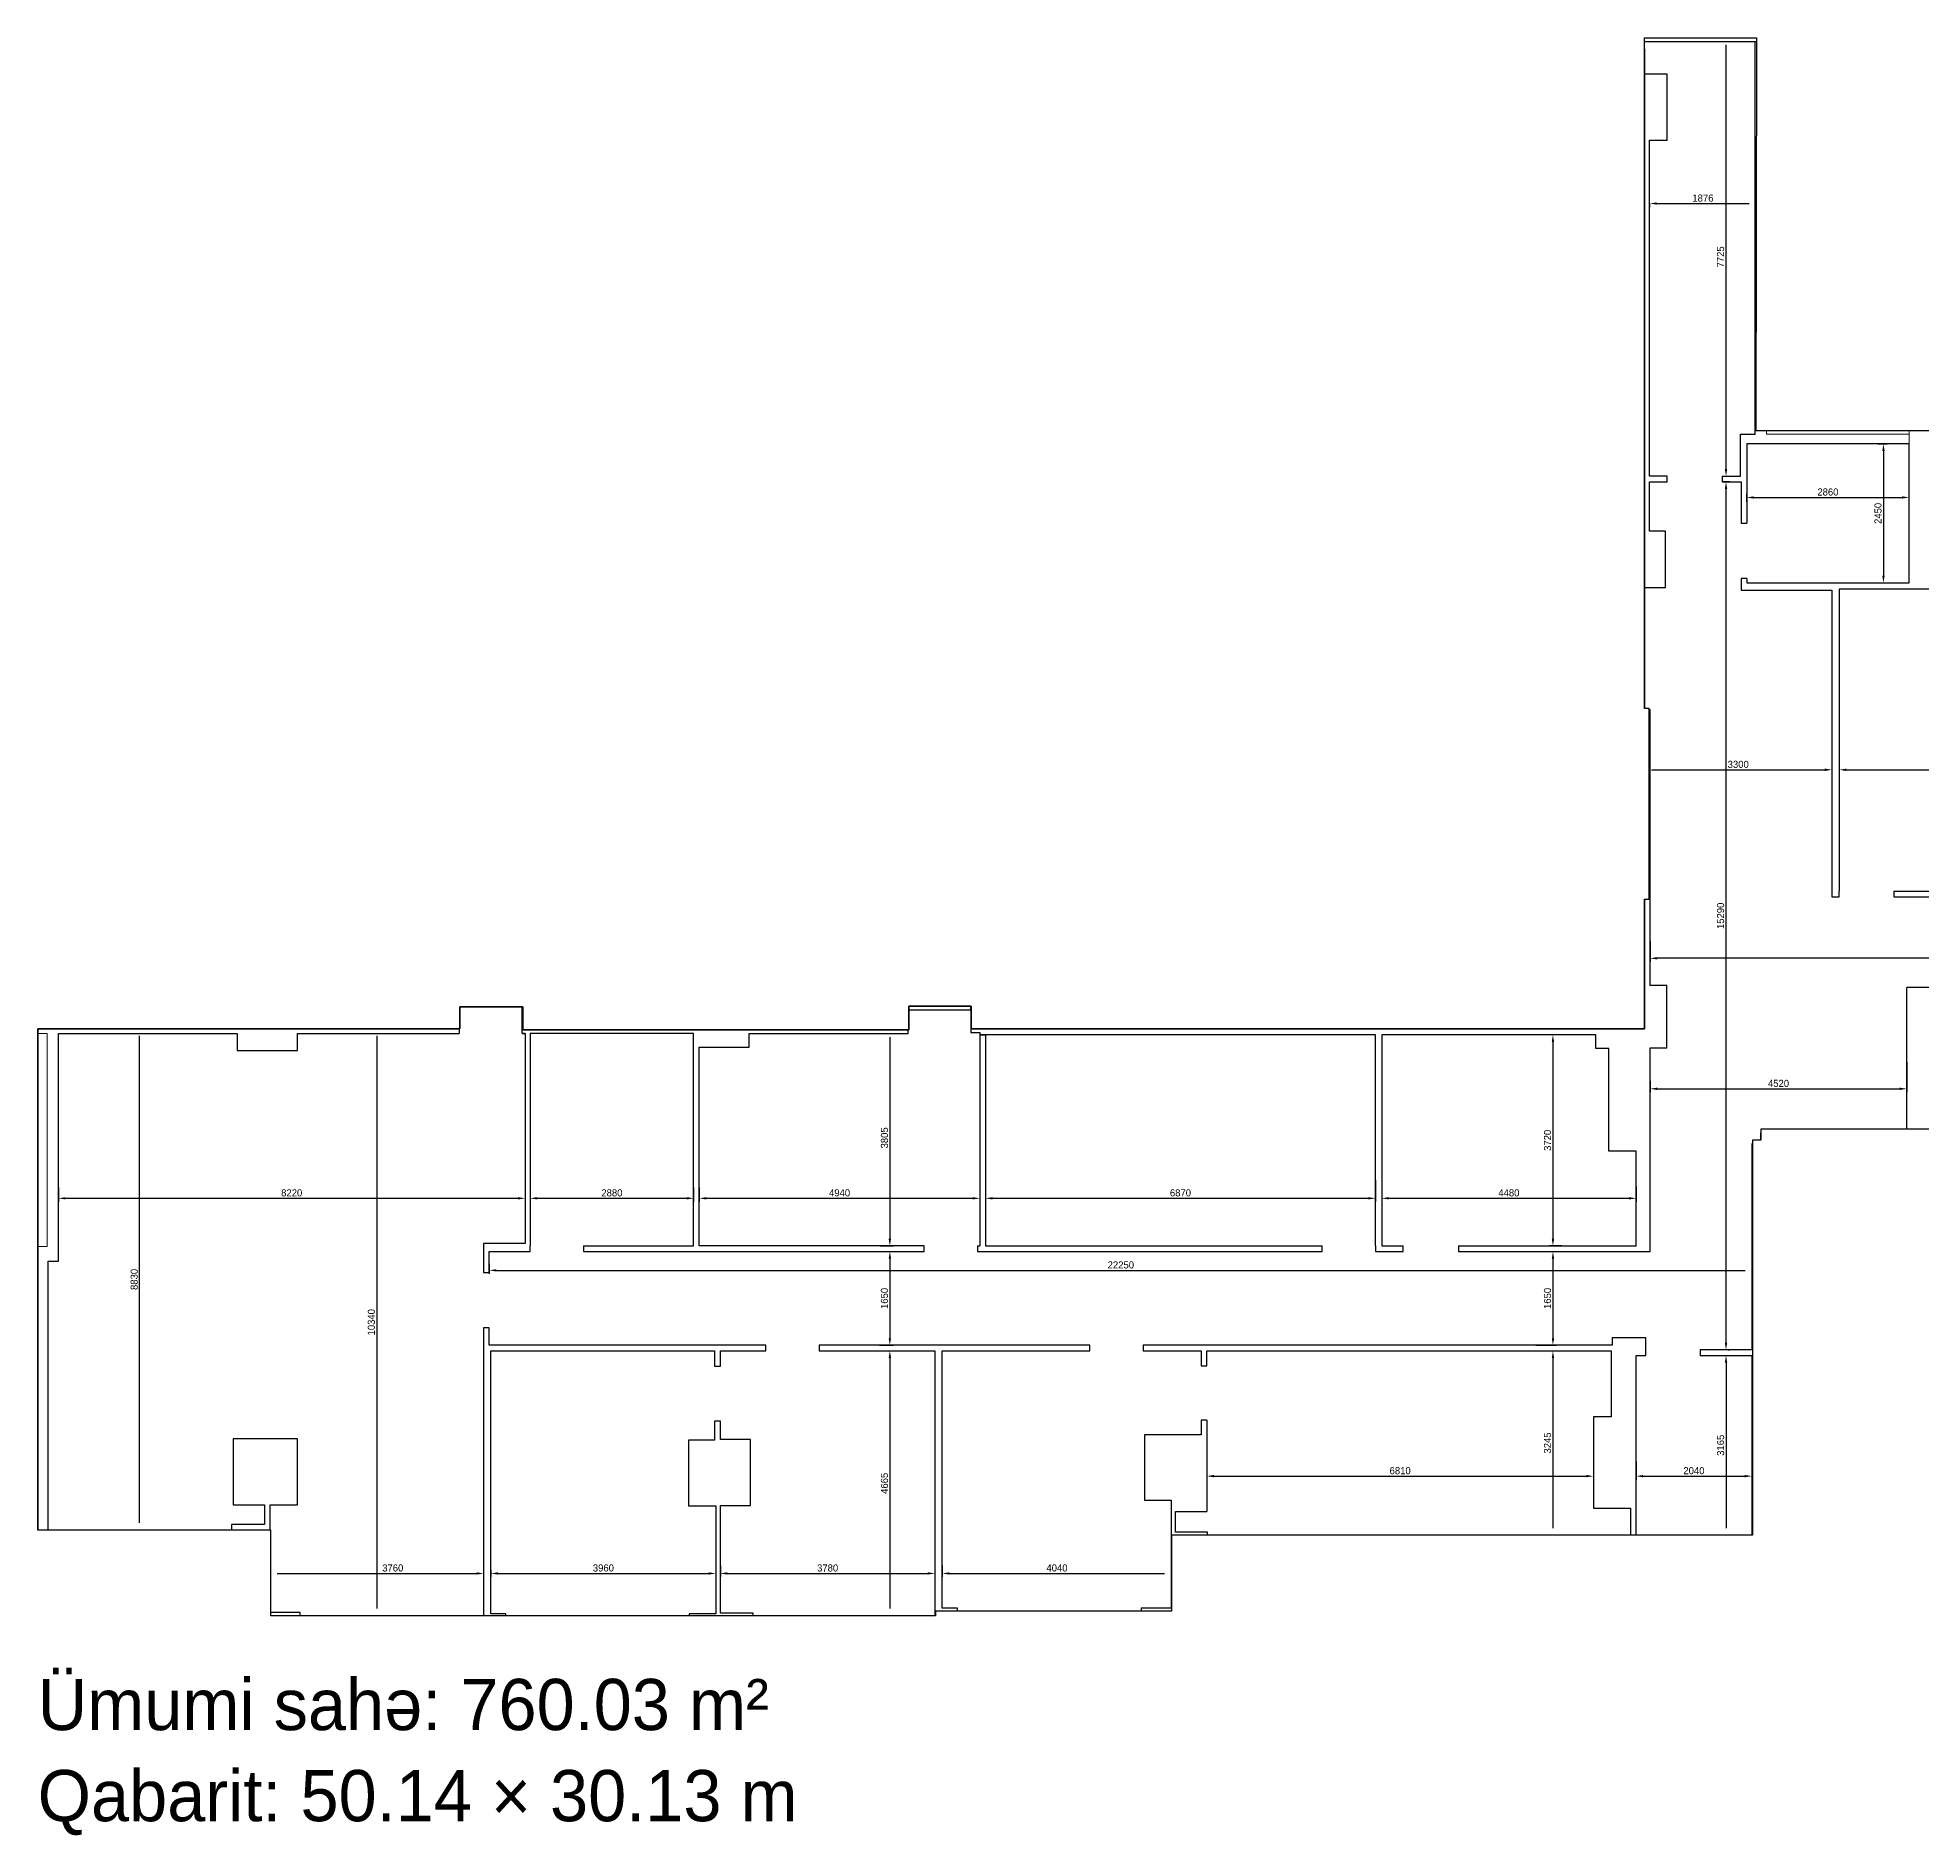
# Model space of a CAD drawing. Header units: millimetres. Extents: x 1201465 to 1251610, y -102447 to -68864.
# Drawn here: x 1201465 to 1234663, y -102447 to -70779 of the extents above; entities that cross this region are included whole.
import ezdxf

# ---------------------------------------------------------------- set-up
doc = ezdxf.new("R2010")
doc.units = ezdxf.units.MM
doc.layers.add('OFFICE_BOUNDARY', color=3, linetype='Continuous')

msp = doc.modelspace()

# ---------------------------------------------------------------- linework, layer by layer
at = {"color": 18, "lineweight": 30, "true_color": 0x000000}
for p, q in [((1229770, -82594), (1229770, -70779)), ((1229770, -70779), (1231740, -70779)), ((1231740, -70779), (1231730, -77699)), ((1231730, -77699), (1234950, -77699)), ((1229770, -88239), (1229770, -85954)), ((1208900, -88239), (1208900, -87849)), ((1208900, -87849), (1210010, -87849)), ((1210010, -87849), (1210010, -88259)), ((1216810, -88259), (1216810, -87839)), ((1216810, -87839), (1217910, -87839)), ((1217910, -87839), (1217910, -88239)), ((1201465, -88239), (1201465, -97069)), ((1201465, -97069), (1201465, -88239)), ((1201465, -88239), (1208900, -88239)), ((1210010, -88259), (1216810, -88259)), ((1217910, -88239), (1229770, -88239)), ((1231820, -90199), (1231670, -90199)), ((1231670, -90199), (1231670, -93829)), ((1234950, -90009), (1231820, -90009)), ((1231820, -90009), (1231820, -90199)), ((1231670, -93829), (1231670, -97159)), ((1205570, -97069), (1201465, -97069)), ((1205570, -98579), (1205570, -97069)), ((1231670, -97159), (1221440, -97159)), ((1221440, -97159), (1221440, -98499)), ((1217280, -98579), (1205570, -98579)), ((1221440, -98499), (1217280, -98499)), ((1217280, -98499), (1217280, -98579))]:
    msp.add_line(p, q, dxfattribs=at)
for p, q in [((1229770, -70844), (1231730, -70844)), ((1230170, -71424), (1229770, -71424)), ((1230170, -72584), (1230170, -71424)), ((1229860, -78504), (1229860, -72584)), ((1229860, -72584), (1230170, -72584)), ((1230170, -78504), (1229860, -78504)), ((1229860, -79474), (1229860, -78604)), ((1229860, -78604), (1230170, -78604)), ((1230170, -78604), (1230170, -78504)), ((1230140, -79474), (1229860, -79474)), ((1230140, -80464), (1230140, -79474)), ((1229770, -80464), (1230140, -80464)), ((1229850, -82614), (1229870, -82614)), ((1234390, -90009), (1234390, -87514)), ((1210000, -87954), (1210000, -87849)), ((1210000, -88324), (1210000, -87954)), ((1216810, -87904), (1217900, -87904)), ((1216810, -87904), (1217900, -87904)), ((1217900, -87904), (1217900, -87839)), ((1217900, -87904), (1217900, -88304)), ((1208890, -88239), (1208890, -88324)), ((1216800, -88324), (1216800, -88259)), ((1217900, -88304), (1218060, -88304)), ((1218060, -88304), (1218060, -92064)), ((1201830, -92334), (1201830, -88324)), ((1201830, -88324), (1204980, -88324)), ((1204980, -88324), (1204980, -88624)), ((1210000, -88324), (1210050, -88324)), ((1210050, -88324), (1210000, -88324)), ((1213120, -92064), (1213120, -88564)), ((1213120, -88564), (1214000, -88564)), ((1214000, -88564), (1214000, -88324)), ((1214000, -88324), (1216800, -88324)), ((1231670, -90264), (1231660, -90264)), ((1231660, -90264), (1231660, -93894)), ((1231820, -90074), (1231810, -90074)), ((1231810, -90074), (1231810, -90199)), ((1217080, -92064), (1213120, -92064)), ((1201650, -97069), (1201650, -92334)), ((1201650, -92334), (1201830, -92334)), ((1209320, -93504), (1209320, -98579)), ((1209450, -98544), (1209450, -93914)), ((1209450, -93914), (1213390, -93914)), ((1213390, -93914), (1213390, -94184)), ((1215230, -93914), (1217270, -93914)), ((1217270, -93914), (1217270, -98579)), ((1217400, -98444), (1217400, -93914)), ((1217400, -93914), (1220000, -93914)), ((1222060, -94174), (1222060, -93914)), ((1222060, -93914), (1229180, -93914)), ((1229180, -93914), (1229180, -95074)), ((1231660, -93894), (1230750, -93894)), ((1230750, -93894), (1230750, -93994)), ((1229620, -97159), (1229620, -93994)), ((1229620, -93994), (1229790, -93994)), ((1230750, -93994), (1231660, -93994)), ((1231660, -93994), (1231660, -97159)), ((1213490, -95154), (1213390, -95154)), ((1213390, -95154), (1213390, -95484)), ((1213490, -95474), (1213490, -95154)), ((1222060, -95134), (1221960, -95134)), ((1221960, -95134), (1221960, -95394)), ((1229180, -95074), (1228870, -95074)), ((1228870, -95074), (1228870, -96684)), ((1206040, -95464), (1204910, -95464)), ((1204910, -95464), (1204910, -96624)), ((1206040, -96624), (1206040, -95464)), ((1213390, -95484), (1212930, -95484)), ((1212930, -95484), (1212930, -96644)), ((1214020, -95474), (1213490, -95474)), ((1214020, -96634), (1214020, -95474)), ((1221960, -95394), (1220960, -95394)), ((1220960, -95394), (1220960, -96544)), ((1220960, -96544), (1221430, -96544)), ((1221430, -96544), (1221430, -98444)), ((1204910, -96624), (1205460, -96624)), ((1205460, -96624), (1205460, -96974)), ((1205560, -97069), (1205560, -96624)), ((1205560, -96624), (1206040, -96624)), ((1212930, -96644), (1213410, -96644)), ((1213410, -96644), (1213410, -98544)), ((1213490, -98534), (1213490, -96634)), ((1213490, -96634), (1214020, -96634)), ((1221510, -97104), (1221510, -96744)), ((1221510, -96744), (1222060, -96744)), ((1228870, -96684), (1229520, -96684)), ((1229520, -96684), (1229520, -97159)), ((1205460, -96974), (1204880, -96974)), ((1204880, -96974), (1204880, -97069)), ((1222070, -97104), (1221510, -97104)), ((1222070, -97159), (1222070, -97104)), ((1206090, -98524), (1205570, -98524)), ((1206090, -98579), (1206090, -98524)), ((1209710, -98544), (1209450, -98544)), ((1209710, -98579), (1209710, -98544)), ((1213410, -98544), (1212940, -98544)), ((1212940, -98544), (1212940, -98579)), ((1214070, -98534), (1213490, -98534)), ((1214070, -98579), (1214070, -98534)), ((1217670, -98444), (1217400, -98444)), ((1217670, -98499), (1217670, -98444)), ((1221430, -98444), (1220900, -98444)), ((1220900, -98444), (1220900, -98499))]:
    msp.add_line(p, q)
at = {"color": 1, "lineweight": 30}
for p, q in [((1229770, -70974), (1229770, -82594)), ((1229770, -85954), (1229770, -88239)), ((1210010, -87849), (1208900, -87849)), ((1208900, -87849), (1208900, -88239)), ((1210010, -88259), (1210010, -87849)), ((1217910, -87839), (1216810, -87839)), ((1216810, -87839), (1216810, -88259)), ((1217910, -88239), (1217910, -87839)), ((1208900, -88239), (1201465, -88239)), ((1216810, -88259), (1210010, -88259)), ((1229770, -88239), (1217910, -88239))]:
    msp.add_line(p, q, dxfattribs=at)
at = {"color": 0, "lineweight": -2}
for p, q in [((1231171, -70779), (1231268, -70779)), ((1203486, -88239), (1203198, -88239)), ((1207434, -88239), (1207376, -88239)), ((1216308, -88259), (1216538, -88259)), ((1231670, -92509), (1231670, -92431)), ((1221440, -97860), (1221440, -97896))]:
    msp.add_line(p, q, dxfattribs=at)
at = {"color": 0, "lineweight": -2, "transparency": 16777216}
for p, q in [((1231205, -78379), (1231205, -70904)), ((1229860, -73710), (1229860, -73762)), ((1229985, -73700), (1231611, -73700)), ((1233877, -77934), (1234041, -77934)), ((1233979, -78059), (1233979, -80259)), ((1231274, -78604), (1231143, -78604)), ((1231171, -78504), (1231268, -78504)), ((1231205, -93769), (1231205, -78729)), ((1231570, -78953), (1231570, -78816)), ((1231695, -78878), (1234305, -78878)), ((1234430, -78865), (1234430, -78816)), ((1233877, -80384), (1234041, -80384)), ((1233200, -83185), (1233200, -83738)), ((1233070, -83639), (1233070, -83738)), ((1229895, -83676), (1232945, -83676)), ((1233325, -83676), (1237365, -83676)), ((1229870, -86694), (1229870, -87060)), ((1245695, -86997), (1229995, -86997)), ((1203260, -96944), (1203260, -88364)), ((1207438, -88364), (1207438, -98454)), ((1216476, -88384), (1216476, -91939)), ((1228178, -88344), (1228094, -88344)), ((1228156, -88469), (1228156, -91939)), ((1234390, -88825), (1234390, -89358)), ((1201465, -89104), (1201465, -89561)), ((1229870, -89155), (1229870, -89358)), ((1229995, -89296), (1234265, -89296)), ((1218160, -90904), (1218160, -91288)), ((1225030, -90904), (1225030, -91288)), ((1201830, -91034), (1201830, -91288)), ((1201955, -91225), (1209925, -91225)), ((1210050, -91034), (1210050, -91288)), ((1210140, -91034), (1210140, -91288)), ((1210265, -91225), (1212895, -91225)), ((1213020, -91034), (1213020, -91288)), ((1213120, -91035), (1213120, -91288)), ((1213245, -91225), (1217935, -91225)), ((1218060, -91035), (1218060, -91288)), ((1218285, -91225), (1224905, -91225)), ((1225140, -91019), (1225140, -91288)), ((1225265, -91225), (1229495, -91225)), ((1229620, -91019), (1229620, -91288)), ((1216295, -92164), (1216538, -92164)), ((1216308, -92064), (1216538, -92064)), ((1216476, -92289), (1216476, -93689)), ((1227934, -92164), (1228219, -92164)), ((1228312, -92064), (1228094, -92064)), ((1228156, -92289), (1228156, -93689)), ((1209420, -92380), (1209420, -92556)), ((1209545, -92494), (1231545, -92494)), ((1216281, -93914), (1216538, -93914)), ((1216295, -93814), (1216538, -93814)), ((1227855, -93814), (1228219, -93814)), ((1227855, -93914), (1228219, -93914)), ((1231236, -93894), (1231268, -93894)), ((1216476, -94039), (1216476, -98454)), ((1228156, -94039), (1228156, -97034)), ((1231205, -94119), (1231205, -97034)), ((1231236, -93994), (1231268, -93994)), ((1229620, -95859), (1229620, -96182)), ((1231660, -95859), (1231660, -96182)), ((1222060, -95970), (1222060, -96182)), ((1222185, -96120), (1228745, -96120)), ((1228870, -95970), (1228870, -96182)), ((1229745, -96120), (1231535, -96120)), ((1205685, -97834), (1209195, -97834)), ((1209320, -97605), (1209320, -97896)), ((1209450, -97770), (1209450, -97896)), ((1209575, -97834), (1213285, -97834)), ((1213410, -97851), (1213410, -97896)), ((1213490, -97701), (1213490, -97896)), ((1213615, -97834), (1217145, -97834)), ((1217270, -97701), (1217270, -97896)), ((1217400, -97694), (1217400, -97896)), ((1217525, -97834), (1221315, -97834))]:
    msp.add_line(p, q, dxfattribs=at)
at = {"color": 5, "lineweight": 5}
for p, q in [((1231920, -77699), (1231920, -77766)), ((1231920, -77766), (1234430, -77766))]:
    msp.add_line(p, q, dxfattribs=at)
at = {"color": 18, "lineweight": 5, "true_color": 0x000000}
msp.add_line((1234430, -77934), (1234430, -77699), dxfattribs=at)
at = {"lineweight": 5}
for p, q in [((1201630, -88324), (1201465, -88324)), ((1201630, -92074), (1201630, -88324)), ((1201465, -92074), (1201630, -92074))]:
    msp.add_line(p, q, dxfattribs=at)
for points in [[(1231140, -78504), (1231460, -78504), (1231460, -77764), (1231720, -77764), (1231720, -70844)], [(1231570, -80304), (1231570, -80384), (1234430, -80384), (1234430, -77934), (1231570, -77934), (1231570, -79334)], [(1231140, -78504), (1231140, -78604), (1231470, -78604), (1231470, -79334), (1231570, -79334)], [(1231570, -80304), (1231470, -80304), (1231470, -80514), (1233070, -80514), (1233070, -85914), (1233200, -85914), (1233200, -85814)], [(1234160, -85814), (1237490, -85814), (1237490, -80494), (1233200, -80494), (1233200, -85814)], [(1229870, -92164), (1229870, -88574), (1230160, -88574), (1230160, -87474), (1229870, -87474), (1229870, -82614)], [(1234160, -85814), (1234160, -85914), (1242720, -85914), (1242720, -85814)], [(1234940, -87614), (1234940, -87514), (1234390, -87514)], [(1204980, -88624), (1206040, -88624), (1206040, -88324), (1208890, -88324)], [(1210050, -88324), (1210050, -92024), (1209320, -92024), (1209320, -92534)], [(1211080, -92064), (1213020, -92064), (1213020, -88324), (1210140, -88324), (1210140, -92064)], [(1225030, -92064), (1225030, -88344), (1218060, -88344), (1218160, -88344), (1218160, -92064), (1224090, -92064)], [(1226490, -92064), (1229620, -92064), (1229620, -90394), (1229140, -90394), (1229140, -88584), (1228910, -88584), (1228910, -88344), (1225140, -88344), (1225140, -92064), (1225520, -92064)], [(1209320, -92534), (1209420, -92534), (1209420, -92164), (1210140, -92164), (1210140, -92064)], [(1211080, -92064), (1211080, -92164), (1217080, -92164), (1217080, -92064)], [(1218020, -92064), (1218020, -92164)], [(1218020, -92164), (1224090, -92164), (1224090, -92064)], [(1218020, -92064), (1218060, -92064)], [(1225030, -92064), (1225030, -92164), (1225520, -92164), (1225520, -92064)], [(1226490, -92064), (1226490, -92164), (1229870, -92164)], [(1209420, -93814), (1209420, -93504), (1209320, -93504)], [(1214290, -93814), (1209420, -93814)], [(1213390, -94184), (1213490, -94184), (1213490, -93914), (1214290, -93914)], [(1214290, -93914), (1214290, -93814)], [(1220000, -93914), (1220000, -93814), (1215230, -93814), (1215230, -93914)], [(1229790, -93994), (1229790, -93894), (1229790, -93684), (1229200, -93684), (1229200, -93814), (1220940, -93814), (1220940, -93914)], [(1220940, -93914), (1221960, -93914), (1221960, -94174), (1222060, -94174)], [(1222060, -95134), (1222060, -96744)]]:
    msp.add_lwpolyline(points)
at = {"color": 0, "transparency": 16777216}
for points in [[(1229985, -73679), (1229985, -73721), (1229860, -73700)], [(1233958, -78059), (1233999, -78059), (1233979, -77934)], [(1231184, -78379), (1231226, -78379), (1231205, -78504)], [(1231184, -78729), (1231226, -78729), (1231205, -78604)], [(1231695, -78858), (1231695, -78899), (1231570, -78878)], [(1234305, -78858), (1234305, -78899), (1234430, -78878)], [(1233958, -80259), (1233999, -80259), (1233979, -80384)], [(1232945, -83655), (1232945, -83697), (1233070, -83676)], [(1233325, -83655), (1233325, -83697), (1233200, -83676)], [(1229995, -86976), (1229995, -87018), (1229870, -86997)], [(1228136, -88469), (1228177, -88469), (1228156, -88344)], [(1229995, -89275), (1229995, -89317), (1229870, -89296)], [(1234265, -89275), (1234265, -89317), (1234390, -89296)], [(1201955, -91204), (1201955, -91246), (1201830, -91225)], [(1209925, -91204), (1209925, -91246), (1210050, -91225)], [(1210265, -91204), (1210265, -91246), (1210140, -91225)], [(1212895, -91204), (1212895, -91246), (1213020, -91225)], [(1213245, -91204), (1213245, -91246), (1213120, -91225)], [(1217935, -91204), (1217935, -91246), (1218060, -91225)], [(1218285, -91204), (1218285, -91246), (1218160, -91225)], [(1224905, -91204), (1224905, -91246), (1225030, -91225)], [(1225265, -91204), (1225265, -91246), (1225140, -91225)], [(1229495, -91204), (1229495, -91246), (1229620, -91225)], [(1216455, -91939), (1216497, -91939), (1216476, -92064)], [(1228136, -91939), (1228177, -91939), (1228156, -92064)], [(1216455, -92289), (1216497, -92289), (1216476, -92164)], [(1228136, -92289), (1228177, -92289), (1228156, -92164)], [(1209545, -92473), (1209545, -92515), (1209420, -92494)], [(1216455, -93689), (1216497, -93689), (1216476, -93814)], [(1216455, -94039), (1216497, -94039), (1216476, -93914)], [(1228136, -93689), (1228177, -93689), (1228156, -93814)], [(1228136, -94039), (1228177, -94039), (1228156, -93914)], [(1231184, -93769), (1231226, -93769), (1231205, -93894)], [(1231184, -94119), (1231226, -94119), (1231205, -93994)], [(1222185, -96099), (1222185, -96140), (1222060, -96120)], [(1228745, -96099), (1228745, -96140), (1228870, -96120)], [(1229745, -96099), (1229745, -96140), (1229620, -96120)], [(1231535, -96099), (1231535, -96140), (1231660, -96120)], [(1209195, -97813), (1209195, -97854), (1209320, -97834)], [(1209575, -97813), (1209575, -97854), (1209450, -97834)], [(1213285, -97813), (1213285, -97854), (1213410, -97834)], [(1213615, -97813), (1213615, -97854), (1213490, -97834)], [(1217145, -97813), (1217145, -97854), (1217270, -97834)], [(1217525, -97813), (1217525, -97854), (1217400, -97834)]]:
    msp.add_solid(points, dxfattribs=at)
at = {"layer": 'OFFICE_BOUNDARY'}
msp.add_lwpolyline([(1234950, -90009), (1231820, -90009), (1231820, -90199), (1231670, -90199), (1231670, -93829), (1231670, -97159), (1221440, -97159), (1221440, -98499), (1217280, -98499), (1217280, -98579), (1205570, -98579), (1205570, -97069), (1201465, -97069), (1201465, -88239), (1208900, -88239), (1208900, -87849), (1210010, -87849), (1210010, -88259), (1216810, -88259), (1216810, -87839), (1217910, -87839), (1217910, -88239), (1229770, -88239), (1229770, -85954), (1229850, -85954), (1229850, -82594), (1229770, -82594), (1229770, -70779), (1231740, -70779), (1231730, -77699), (1234950, -77699)], dxfattribs=at)

# ---------------------------------------------------------------- texts
for s, p in [('Ümumi sahə: 760.03 m²', (1201465, -100594)), ('Qabarit: 50.14 × 30.13 m', (1201465, -102199))]:
    msp.add_text(s, height=902.61).set_placement(p)
at = {"color": 0, "transparency": 16777216, "char_height": 125, "attachment_point": 5}
for s, insert in [('1876', (1230798, -73605)), ('2860', (1233000, -78783)), ('3300', (1231420, -83581)), ('4520', (1232130, -89201)), ('8220', (1205940, -91130)), ('2880', (1211580, -91130)), ('4940', (1215590, -91130)), ('6870', (1221595, -91130)), ('4480', (1227380, -91130)), ('22250', (1220545, -92399)), ('6810', (1225465, -96024)), ('2040', (1230640, -96024)), ('3760', (1207720, -97738)), ('3960', (1211430, -97738)), ('3780', (1215380, -97738)), ('4040', (1219420, -97738))]:
    msp.add_mtext(s, dxfattribs=dict(at, insert=insert))
at = {"color": 0, "transparency": 16777216, "char_height": 125, "attachment_point": 5, "rotation": 90}
for s, insert in [('7725', (1231110, -74641)), ('2450', (1233883, -79159)), ('15290', (1231110, -86249)), ('3805', (1216381, -90161)), ('3720', (1228061, -90204)), ('8830', (1203165, -92654)), ('1650', (1216381, -92989)), ('1650', (1228061, -92989)), ('10340', (1207343, -93409)), ('3245', (1228061, -95536)), ('3165', (1231110, -95576)), ('4665', (1216381, -96246))]:
    msp.add_mtext(s, dxfattribs=dict(at, insert=insert))

doc.saveas('drawing.dxf')
